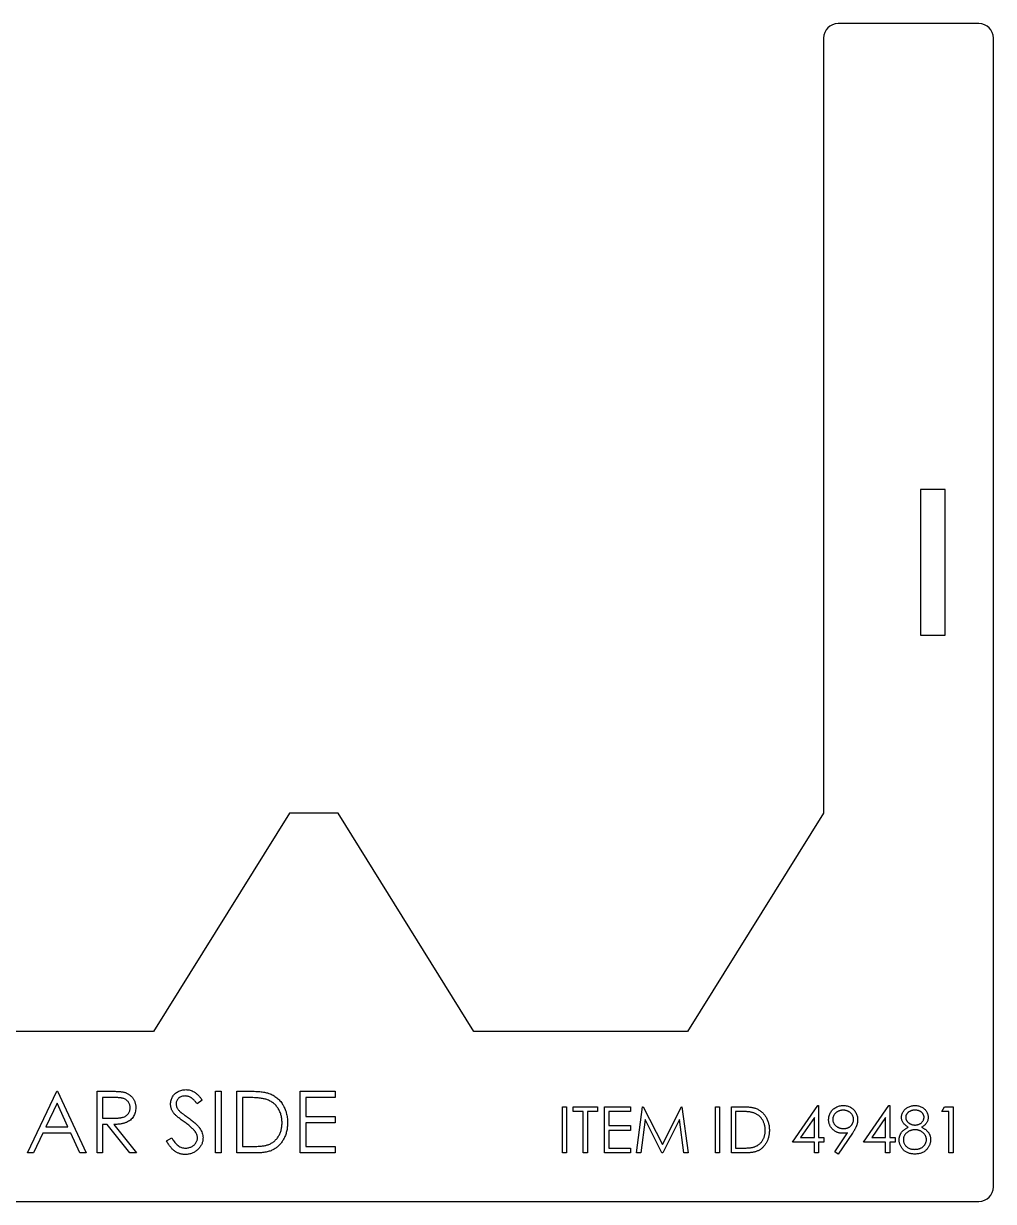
# Paper-space layout '_Front' of a CAD drawing. Header units: millimetres. Extents: x -195 to 195, y -132 to 111.
# Drawn here: x -4.8 to 195, y -131.6 to 111 of the extents above; entities that cross this region are included whole.
import ezdxf

# ---------------------------------------------------------------- set-up
doc = ezdxf.new("R2010")
doc.units = ezdxf.units.MM

psp = doc.layouts.new('_Front')

# ---------------------------------------------------------------- linework, layer by layer
at = {"color": 7, "linetype": 'Continuous', "lineweight": 25}
for p, q in [((192, 111), (163, 111)), ((160, 108), (160, -51.6)), ((195, -128.6), (195, 108)), ((179.95, 15), (179.95, -15)), ((185.05, 15), (179.95, 15)), ((185.05, -15), (185.05, 15)), ((179.95, -15), (185.05, -15)), ((50, -51.6), (22, -96.6)), ((60, -51.6), (50, -51.6)), ((88, -96.6), (60, -51.6)), ((160, -51.6), (132, -96.6)), ((22, -96.6), (-22, -96.6)), ((132, -96.6), (88, -96.6)), ((-3.97, -121.6), (2.06, -108.9)), ((2.06, -108.9), (2.22, -108.9)), ((2.22, -108.9), (8.08, -121.6)), ((10.36, -108.9), (12.9, -108.9)), ((10.36, -121.6), (10.36, -108.9)), ((34.78, -108.9), (35.92, -108.9)), ((34.78, -121.6), (34.78, -108.9)), ((35.92, -108.9), (35.92, -121.6)), ((39.18, -108.9), (41.74, -108.9)), ((39.18, -121.6), (39.18, -108.9)), ((52.2, -108.9), (59.37, -108.9)), ((52.2, -121.6), (52.2, -108.9)), ((59.37, -108.9), (59.37, -110.2)), ((2.12, -111.38), (-0.18, -116.23)), ((4.36, -116.23), (2.12, -111.38)), ((11.5, -110.2), (11.5, -114.44)), ((13.88, -110.2), (11.5, -110.2)), ((32.01, -110.72), (30.98, -111.51)), ((41.21, -110.2), (40.32, -110.2)), ((40.32, -110.2), (40.32, -120.3)), ((53.34, -110.2), (53.34, -114.11)), ((59.37, -110.2), (53.34, -110.2)), ((106.22, -112.08), (107.08, -112.08)), ((106.22, -121.6), (106.22, -112.08)), ((107.08, -112.08), (107.08, -121.6)), ((108.42, -112.08), (113.43, -112.08)), ((108.42, -113.05), (108.42, -112.08)), ((110.5, -113.05), (108.42, -113.05)), ((110.5, -121.6), (110.5, -113.05)), ((111.35, -113.05), (111.35, -121.6)), ((113.43, -113.05), (111.35, -113.05)), ((113.43, -112.08), (113.43, -113.05)), ((114.89, -112.08), (120.26, -112.08)), ((114.89, -121.6), (114.89, -112.08)), ((115.75, -113.05), (115.75, -115.98)), ((120.26, -113.05), (115.75, -113.05)), ((120.26, -112.08), (120.26, -113.05)), ((121.49, -121.6), (122.74, -112.08)), ((122.74, -112.08), (122.87, -112.08)), ((122.87, -112.08), (126.8, -119.89)), ((126.8, -119.89), (130.72, -112.08)), ((130.72, -112.08), (130.84, -112.08)), ((130.84, -112.08), (132.11, -121.6)), ((137.73, -112.08), (138.58, -112.08)), ((137.73, -121.6), (137.73, -112.08)), ((138.58, -112.08), (138.58, -121.6)), ((141.02, -112.08), (142.95, -112.08)), ((141.02, -121.6), (141.02, -112.08)), ((142.55, -113.05), (141.88, -113.05)), ((141.88, -113.05), (141.88, -120.62)), ((153.6, -119.4), (158.8, -111.83)), ((158.8, -111.83), (158.97, -111.83)), ((158.97, -111.83), (158.97, -118.42)), ((168.26, -119.4), (173.46, -111.83)), ((173.46, -111.83), (173.63, -111.83)), ((173.63, -111.83), (173.63, -118.42)), ((184.38, -113.05), (184.93, -112.08)), ((185.84, -113.05), (184.38, -113.05)), ((184.93, -112.08), (186.7, -112.08)), ((185.84, -121.6), (185.84, -113.05)), ((186.7, -112.08), (186.7, -121.6)), ((-0.18, -116.23), (4.36, -116.23)), ((11.5, -114.44), (13.82, -114.45)), ((11.5, -115.74), (11.5, -121.6)), ((12.42, -115.74), (11.5, -115.74)), ((17.09, -121.6), (12.42, -115.74)), ((13.83, -115.74), (18.5, -121.6)), ((53.34, -114.11), (59.37, -114.11)), ((53.34, -115.41), (53.34, -120.3)), ((59.37, -115.41), (53.34, -115.41)), ((59.37, -114.11), (59.37, -115.41)), ((115.75, -115.98), (120.26, -115.98)), ((120.26, -115.98), (120.26, -116.96)), ((123.26, -114.73), (122.35, -121.6)), ((126.71, -121.6), (123.26, -114.73)), ((130.34, -114.75), (126.9, -121.6)), ((131.25, -121.6), (130.34, -114.75)), ((158.12, -114.29), (155.28, -118.42)), ((158.12, -118.42), (158.12, -114.29)), ((172.77, -114.29), (169.93, -118.42)), ((172.77, -118.42), (172.77, -114.29)), ((-0.79, -117.53), (-2.73, -121.6)), ((4.96, -117.53), (-0.79, -117.53)), ((6.84, -121.6), (4.96, -117.53)), ((24.69, -119.15), (25.76, -118.51)), ((115.75, -116.96), (115.75, -120.62)), ((120.26, -116.96), (115.75, -116.96)), ((155.28, -118.42), (158.12, -118.42)), ((158.97, -118.42), (160.07, -118.42)), ((160.07, -118.42), (160.07, -119.4)), ((162.32, -121.37), (164.97, -117.5)), ((165.94, -117.55), (163, -121.84)), ((169.93, -118.42), (172.77, -118.42)), ((173.63, -118.42), (174.73, -118.42)), ((174.73, -118.42), (174.73, -119.4)), ((40.32, -120.3), (41.78, -120.3)), ((53.34, -120.3), (59.37, -120.3)), ((59.37, -120.3), (59.37, -121.6)), ((115.75, -120.62), (120.26, -120.62)), ((120.26, -120.62), (120.26, -121.6)), ((141.88, -120.62), (142.97, -120.62)), ((158.12, -119.4), (153.6, -119.4)), ((158.12, -121.6), (158.12, -119.4)), ((158.97, -119.4), (158.97, -121.6)), ((160.07, -119.4), (158.97, -119.4)), ((172.77, -119.4), (168.26, -119.4)), ((172.77, -121.6), (172.77, -119.4)), ((173.63, -119.4), (173.63, -121.6)), ((174.73, -119.4), (173.63, -119.4)), ((-2.73, -121.6), (-3.97, -121.6)), ((8.08, -121.6), (6.84, -121.6)), ((11.5, -121.6), (10.36, -121.6)), ((18.5, -121.6), (17.09, -121.6)), ((35.92, -121.6), (34.78, -121.6)), ((43.11, -121.6), (39.18, -121.6)), ((59.37, -121.6), (52.2, -121.6)), ((107.08, -121.6), (106.22, -121.6)), ((111.35, -121.6), (110.5, -121.6)), ((120.26, -121.6), (114.89, -121.6)), ((122.35, -121.6), (121.49, -121.6)), ((126.9, -121.6), (126.71, -121.6)), ((132.11, -121.6), (131.25, -121.6)), ((138.58, -121.6), (137.73, -121.6)), ((143.98, -121.6), (141.02, -121.6)), ((158.97, -121.6), (158.12, -121.6)), ((163, -121.84), (162.32, -121.37)), ((173.63, -121.6), (172.77, -121.6)), ((186.7, -121.6), (185.84, -121.6)), ((-192, -131.6), (192, -131.6))]:
    psp.add_line(p, q, dxfattribs=at)
for centre, start, end in [((163, 108), 90, 180), ((192, 108), 0, 90), ((192, -128.6), 270, 0)]:
    psp.add_arc(centre, 3, start, end, dxfattribs=at)
for points, knots in [([(12.9, -108.9), (13.07, -108.9), (13.4, -108.9), (13.86, -108.91), (14.29, -108.93), (14.67, -108.94), (15.01, -108.97), (15.3, -108.99), (15.56, -109.03), (15.71, -109.06), (15.78, -109.07)], [0, 0, 0, 0, 0.176258, 0.338434, 0.484822, 0.617158, 0.734698, 0.837385, 0.926372, 1, 1, 1, 1]), ([(15.78, -109.07), (15.87, -109.1), (16.05, -109.14), (16.32, -109.24), (16.57, -109.35), (16.81, -109.48), (17.03, -109.63), (17.25, -109.8), (17.45, -109.98), (17.63, -110.19), (17.8, -110.41), (17.94, -110.64), (18.06, -110.89), (18.16, -111.15), (18.24, -111.42), (18.3, -111.7), (18.33, -111.99), (18.34, -112.19), (18.34, -112.3)], [0, 0, 0, 0, 0.064217, 0.127064, 0.188745, 0.249132, 0.309453, 0.369827, 0.43065, 0.492352, 0.554072, 0.61569, 0.676798, 0.738439, 0.801317, 0.865185, 0.931641, 1, 1, 1, 1]), ([(25.5, -111.54), (25.51, -111.4), (25.52, -111.14), (25.59, -110.75), (25.72, -110.38), (25.89, -110.03), (26.12, -109.71), (26.38, -109.42), (26.69, -109.17), (27.04, -108.96), (27.41, -108.79), (27.8, -108.66), (28.21, -108.59), (28.49, -108.58), (28.63, -108.57)], [0, 0, 0, 0, 0.083785, 0.16578, 0.24628, 0.327461, 0.408797, 0.489715, 0.571376, 0.655523, 0.741019, 0.826547, 0.911989, 1, 1, 1, 1]), ([(28.63, -108.57), (28.78, -108.58), (29.08, -108.59), (29.52, -108.68), (29.94, -108.83), (30.28, -108.99), (30.54, -109.16), (30.74, -109.31), (30.95, -109.49), (31.16, -109.69), (31.37, -109.91), (31.58, -110.16), (31.8, -110.43), (31.94, -110.63), (32.01, -110.72)], [0, 0, 0, 0, 0.107233, 0.213252, 0.31883, 0.426794, 0.483646, 0.543604, 0.608308, 0.677127, 0.750686, 0.828713, 0.91219, 1, 1, 1, 1]), ([(41.74, -108.9), (41.97, -108.9), (42.4, -108.9), (43.02, -108.92), (43.6, -108.96), (44.12, -109.01), (44.6, -109.07), (45.04, -109.15), (45.42, -109.24), (45.66, -109.32), (45.77, -109.36)], [0, 0, 0, 0, 0.164289, 0.317406, 0.458844, 0.589367, 0.707831, 0.81577, 0.91288, 1, 1, 1, 1]), ([(17.2, -112.29), (17.19, -112.19), (17.18, -111.99), (17.11, -111.69), (16.99, -111.41), (16.83, -111.15), (16.64, -110.91), (16.41, -110.71), (16.15, -110.54), (15.91, -110.44), (15.7, -110.37), (15.51, -110.32), (15.3, -110.29), (15.06, -110.26), (14.8, -110.23), (14.52, -110.21), (14.21, -110.2), (13.99, -110.2), (13.88, -110.2)], [0, 0, 0, 0, 0.068814, 0.136365, 0.204019, 0.273064, 0.342913, 0.410965, 0.479169, 0.549308, 0.587652, 0.630647, 0.678879, 0.731934, 0.791111, 0.855283, 0.925086, 1, 1, 1, 1]), ([(26.21, -113.47), (26.15, -113.4), (26.04, -113.25), (25.9, -113.02), (25.77, -112.78), (25.68, -112.54), (25.6, -112.3), (25.54, -112.05), (25.51, -111.8), (25.5, -111.62), (25.5, -111.54)], [0, 0, 0, 0, 0.133507, 0.262559, 0.388264, 0.512667, 0.633722, 0.755394, 0.877553, 1, 1, 1, 1]), ([(28.5, -109.88), (28.37, -109.88), (28.12, -109.89), (27.76, -109.98), (27.44, -110.13), (27.16, -110.33), (26.93, -110.57), (26.76, -110.85), (26.66, -111.16), (26.65, -111.38), (26.64, -111.48)], [0, 0, 0, 0, 0.143073, 0.275903, 0.402371, 0.528414, 0.650356, 0.765895, 0.880774, 1, 1, 1, 1]), ([(26.64, -111.48), (26.64, -111.55), (26.65, -111.69), (26.69, -111.89), (26.74, -112.09), (26.82, -112.29), (26.93, -112.49), (27.08, -112.7), (27.26, -112.91), (27.4, -113.05), (27.48, -113.13)], [0, 0, 0, 0, 0.107285, 0.214746, 0.322939, 0.434116, 0.553412, 0.686073, 0.834256, 1, 1, 1, 1]), ([(30.98, -111.51), (30.92, -111.42), (30.8, -111.27), (30.62, -111.05), (30.45, -110.86), (30.28, -110.69), (30.12, -110.53), (29.97, -110.4), (29.82, -110.29), (29.64, -110.17), (29.41, -110.05), (29.12, -109.95), (28.81, -109.89), (28.61, -109.88), (28.5, -109.88)], [0, 0, 0, 0, 0.098469, 0.189629, 0.274184, 0.352183, 0.423199, 0.488551, 0.548473, 0.60144, 0.701198, 0.799592, 0.898545, 1, 1, 1, 1]), ([(45.11, -110.56), (45.01, -110.53), (44.78, -110.47), (44.41, -110.4), (44, -110.34), (43.53, -110.29), (43.02, -110.25), (42.46, -110.22), (41.85, -110.2), (41.43, -110.2), (41.21, -110.2)], [0, 0, 0, 0, 0.084319, 0.179285, 0.286583, 0.405111, 0.535593, 0.67819, 0.832976, 1, 1, 1, 1]), ([(48.46, -115.41), (48.46, -115.26), (48.45, -114.97), (48.41, -114.54), (48.34, -114.13), (48.24, -113.73), (48.12, -113.35), (47.96, -112.99), (47.79, -112.64), (47.58, -112.32), (47.35, -112.01), (47.09, -111.72), (46.82, -111.47), (46.52, -111.23), (46.2, -111.02), (45.86, -110.84), (45.5, -110.68), (45.24, -110.6), (45.11, -110.56)], [0, 0, 0, 0, 0.0701512, 0.1378126, 0.2032262, 0.2671741, 0.330024, 0.3917943, 0.4530844, 0.5143339, 0.575, 0.6348655, 0.6941163, 0.7534416, 0.8131258, 0.8740797, 0.936007, 1, 1, 1, 1]), ([(45.77, -109.36), (45.92, -109.41), (46.21, -109.52), (46.62, -109.73), (47.01, -109.97), (47.38, -110.23), (47.72, -110.54), (48.04, -110.86), (48.33, -111.22), (48.59, -111.6), (48.83, -112.01), (49.04, -112.44), (49.21, -112.89), (49.35, -113.35), (49.46, -113.84), (49.54, -114.35), (49.59, -114.87), (49.6, -115.23), (49.6, -115.41)], [0, 0, 0, 0, 0.061545, 0.121694, 0.181155, 0.239875, 0.298702, 0.357647, 0.417605, 0.478494, 0.540407, 0.602345, 0.665004, 0.728559, 0.793651, 0.860534, 0.929236, 1, 1, 1, 1]), ([(13.82, -114.45), (13.93, -114.45), (14.14, -114.45), (14.45, -114.44), (14.73, -114.42), (14.99, -114.4), (15.23, -114.37), (15.45, -114.32), (15.64, -114.28), (15.87, -114.2), (16.13, -114.09), (16.4, -113.92), (16.64, -113.71), (16.84, -113.46), (17, -113.2), (17.11, -112.91), (17.18, -112.61), (17.19, -112.4), (17.2, -112.29)], [0, 0, 0, 0, 0.071668, 0.138913, 0.201185, 0.259124, 0.312255, 0.360682, 0.405086, 0.445102, 0.518778, 0.589462, 0.658462, 0.727283, 0.796322, 0.863175, 0.930949, 1, 1, 1, 1]), ([(18.34, -112.3), (18.33, -112.47), (18.32, -112.8), (18.22, -113.27), (18.07, -113.72), (17.85, -114.14), (17.57, -114.51), (17.23, -114.84), (16.84, -115.11), (16.48, -115.3), (16.16, -115.42), (15.89, -115.51), (15.6, -115.58), (15.29, -115.64), (14.96, -115.68), (14.6, -115.71), (14.23, -115.73), (13.97, -115.74), (13.83, -115.74)], [0, 0, 0, 0, 0.07878, 0.153721, 0.226714, 0.299191, 0.37119, 0.443006, 0.516689, 0.593217, 0.633873, 0.676989, 0.7229, 0.771959, 0.824211, 0.879379, 0.937948, 1, 1, 1, 1]), ([(28.29, -115.2), (28.16, -115.1), (27.9, -114.92), (27.55, -114.65), (27.23, -114.41), (26.95, -114.18), (26.71, -113.97), (26.5, -113.79), (26.34, -113.63), (26.25, -113.52), (26.21, -113.47)], [0, 0, 0, 0, 0.181535, 0.347082, 0.495568, 0.628357, 0.74552, 0.845831, 0.930782, 1, 1, 1, 1]), ([(27.48, -113.13), (27.51, -113.15), (27.57, -113.21), (27.69, -113.31), (27.85, -113.42), (28.05, -113.57), (28.28, -113.74), (28.55, -113.94), (28.85, -114.16), (29.07, -114.31), (29.19, -114.39)], [0, 0, 0, 0, 0.052594, 0.124952, 0.218094, 0.333502, 0.468789, 0.624938, 0.801683, 1, 1, 1, 1]), ([(145.48, -113.32), (145.4, -113.3), (145.23, -113.25), (144.95, -113.2), (144.64, -113.15), (144.29, -113.12), (143.9, -113.09), (143.48, -113.07), (143.03, -113.05), (142.71, -113.05), (142.55, -113.05)], [0, 0, 0, 0, 0.084319, 0.179285, 0.286583, 0.405111, 0.535593, 0.67819, 0.832976, 1, 1, 1, 1]), ([(142.95, -112.08), (143.11, -112.08), (143.44, -112.08), (143.9, -112.09), (144.34, -112.12), (144.73, -112.16), (145.09, -112.2), (145.42, -112.26), (145.71, -112.33), (145.89, -112.39), (145.97, -112.42)], [0, 0, 0, 0, 0.164289, 0.317406, 0.458844, 0.589367, 0.707831, 0.81577, 0.91288, 1, 1, 1, 1]), ([(147.98, -116.96), (147.98, -116.84), (147.98, -116.63), (147.95, -116.3), (147.9, -116), (147.82, -115.7), (147.73, -115.41), (147.61, -115.14), (147.48, -114.88), (147.32, -114.64), (147.15, -114.4), (146.96, -114.19), (146.75, -114), (146.53, -113.82), (146.29, -113.67), (146.04, -113.53), (145.76, -113.41), (145.57, -113.35), (145.48, -113.32)], [0, 0, 0, 0, 0.070151, 0.137813, 0.203226, 0.267174, 0.330024, 0.391794, 0.453084, 0.514334, 0.575, 0.634865, 0.694116, 0.753442, 0.813126, 0.87408, 0.936007, 1, 1, 1, 1]), ([(145.97, -112.42), (146.08, -112.46), (146.3, -112.54), (146.61, -112.7), (146.9, -112.88), (147.18, -113.08), (147.43, -113.3), (147.67, -113.54), (147.88, -113.81), (148.08, -114.1), (148.26, -114.41), (148.42, -114.73), (148.55, -115.07), (148.65, -115.42), (148.74, -115.78), (148.8, -116.16), (148.83, -116.55), (148.84, -116.82), (148.84, -116.96)], [0, 0, 0, 0, 0.061545, 0.121694, 0.181155, 0.239875, 0.298702, 0.357647, 0.417605, 0.478494, 0.540407, 0.602345, 0.665004, 0.728559, 0.793651, 0.860534, 0.929236, 1, 1, 1, 1]), ([(161.05, -114.75), (161.06, -114.61), (161.06, -114.35), (161.14, -113.97), (161.26, -113.61), (161.43, -113.27), (161.65, -112.96), (161.91, -112.68), (162.21, -112.43), (162.54, -112.22), (162.91, -112.05), (163.29, -111.92), (163.68, -111.85), (163.95, -111.84), (164.08, -111.83)], [0, 0, 0, 0, 0.085249, 0.167327, 0.248175, 0.328829, 0.409908, 0.490584, 0.572993, 0.658265, 0.744222, 0.82906, 0.913938, 1, 1, 1, 1]), ([(164.04, -112.81), (163.97, -112.81), (163.82, -112.81), (163.61, -112.84), (163.41, -112.88), (163.22, -112.94), (163.03, -113.02), (162.86, -113.12), (162.69, -113.23), (162.53, -113.36), (162.38, -113.5), (162.26, -113.65), (162.15, -113.81), (162.06, -113.97), (161.99, -114.14), (161.94, -114.32), (161.91, -114.51), (161.91, -114.64), (161.91, -114.7)], [0, 0, 0, 0, 0.068712, 0.134812, 0.199538, 0.263335, 0.326747, 0.390328, 0.454126, 0.519203, 0.58351, 0.645497, 0.70529, 0.763488, 0.821856, 0.880004, 0.939108, 1, 1, 1, 1]), ([(166.18, -114.7), (166.18, -114.64), (166.17, -114.51), (166.15, -114.32), (166.09, -114.14), (166.03, -113.97), (165.94, -113.81), (165.83, -113.65), (165.7, -113.5), (165.56, -113.36), (165.4, -113.23), (165.23, -113.12), (165.05, -113.02), (164.86, -112.94), (164.67, -112.88), (164.47, -112.84), (164.26, -112.81), (164.11, -112.81), (164.04, -112.81)], [0, 0, 0, 0, 0.06076, 0.119735, 0.177757, 0.235999, 0.29407, 0.353733, 0.415973, 0.48014, 0.545076, 0.608735, 0.672178, 0.735453, 0.799112, 0.864284, 0.930837, 1, 1, 1, 1]), ([(164.08, -111.83), (164.21, -111.84), (164.48, -111.85), (164.86, -111.92), (165.23, -112.04), (165.58, -112.21), (165.9, -112.42), (166.19, -112.67), (166.44, -112.96), (166.65, -113.28), (166.82, -113.63), (166.94, -114), (167.02, -114.37), (167.03, -114.63), (167.03, -114.76)], [0, 0, 0, 0, 0.085532, 0.169003, 0.251943, 0.335682, 0.419409, 0.501265, 0.583703, 0.668, 0.751919, 0.834598, 0.916526, 1, 1, 1, 1]), ([(176.07, -114.27), (176.08, -114.17), (176.08, -113.97), (176.16, -113.67), (176.27, -113.37), (176.44, -113.08), (176.63, -112.8), (176.87, -112.55), (177.15, -112.34), (177.45, -112.16), (177.78, -112.01), (178.13, -111.91), (178.49, -111.84), (178.74, -111.83), (178.86, -111.83)], [0, 0, 0, 0, 0.074058, 0.14887, 0.226668, 0.307735, 0.391157, 0.473929, 0.557928, 0.644989, 0.733364, 0.821092, 0.909287, 1, 1, 1, 1]), ([(178.81, -112.81), (178.75, -112.81), (178.62, -112.81), (178.43, -112.83), (178.24, -112.87), (178.07, -112.91), (177.9, -112.98), (177.75, -113.05), (177.6, -113.14), (177.46, -113.24), (177.34, -113.36), (177.23, -113.47), (177.13, -113.6), (177.06, -113.72), (177, -113.86), (176.96, -114), (176.93, -114.14), (176.93, -114.24), (176.93, -114.29)], [0, 0, 0, 0, 0.075243, 0.147209, 0.216447, 0.284025, 0.350655, 0.415031, 0.47963, 0.544652, 0.608044, 0.667828, 0.725114, 0.780992, 0.835527, 0.889438, 0.944072, 1, 1, 1, 1]), ([(180.71, -114.27), (180.71, -114.22), (180.71, -114.13), (180.68, -114), (180.64, -113.87), (180.59, -113.74), (180.52, -113.62), (180.44, -113.5), (180.34, -113.38), (180.23, -113.26), (180.1, -113.16), (179.96, -113.06), (179.8, -112.98), (179.63, -112.92), (179.44, -112.87), (179.25, -112.83), (179.04, -112.81), (178.89, -112.81), (178.81, -112.81)], [0, 0, 0, 0, 0.050902, 0.101034, 0.151084, 0.203062, 0.256248, 0.310847, 0.368769, 0.430015, 0.49252, 0.556049, 0.621996, 0.690192, 0.761385, 0.836356, 0.915487, 1, 1, 1, 1]), ([(178.86, -111.83), (178.98, -111.83), (179.22, -111.84), (179.57, -111.91), (179.91, -112.02), (180.23, -112.16), (180.53, -112.34), (180.79, -112.56), (181.02, -112.81), (181.21, -113.08), (181.37, -113.37), (181.48, -113.68), (181.55, -113.99), (181.56, -114.2), (181.57, -114.3)], [0, 0, 0, 0, 0.08941, 0.176306, 0.262626, 0.349446, 0.435498, 0.518928, 0.601355, 0.684256, 0.765807, 0.844877, 0.92228, 1, 1, 1, 1]), ([(30.58, -117.22), (30.52, -117.15), (30.41, -117), (30.2, -116.77), (29.96, -116.54), (29.69, -116.29), (29.39, -116.03), (29.05, -115.76), (28.68, -115.48), (28.43, -115.3), (28.29, -115.2)], [0, 0, 0, 0, 0.090279, 0.18953, 0.299198, 0.418926, 0.548376, 0.688136, 0.839084, 1, 1, 1, 1]), ([(29.19, -114.39), (29.32, -114.49), (29.59, -114.68), (29.97, -114.98), (30.31, -115.26), (30.62, -115.54), (30.9, -115.81), (31.15, -116.07), (31.36, -116.32), (31.59, -116.64), (31.82, -117.03), (32.03, -117.52), (32.15, -118), (32.17, -118.33), (32.18, -118.49)], [0, 0, 0, 0, 0.096972, 0.187773, 0.272396, 0.351321, 0.424335, 0.491909, 0.554233, 0.611268, 0.716348, 0.81454, 0.908495, 1, 1, 1, 1]), ([(49.6, -115.41), (49.6, -115.57), (49.59, -115.88), (49.55, -116.33), (49.49, -116.77), (49.4, -117.2), (49.29, -117.62), (49.15, -118.01), (48.99, -118.4), (48.8, -118.77), (48.59, -119.12), (48.37, -119.45), (48.13, -119.75), (47.88, -120.03), (47.61, -120.29), (47.32, -120.52), (47.02, -120.73), (46.71, -120.92), (46.37, -121.08), (46, -121.22), (45.6, -121.34), (45.16, -121.43), (44.69, -121.51), (44.2, -121.56), (43.67, -121.6), (43.3, -121.6), (43.11, -121.6)], [0, 0, 0, 0, 0.046081, 0.090807, 0.134295, 0.177024, 0.218823, 0.260244, 0.30108, 0.341614, 0.381583, 0.42012, 0.458075, 0.494738, 0.531195, 0.566934, 0.602713, 0.638327, 0.674853, 0.713467, 0.754442, 0.797815, 0.843989, 0.893072, 0.944963, 1, 1, 1, 1]), ([(45.41, -119.97), (45.52, -119.93), (45.75, -119.85), (46.08, -119.71), (46.39, -119.53), (46.68, -119.34), (46.95, -119.12), (47.2, -118.88), (47.43, -118.61), (47.65, -118.32), (47.84, -118.02), (48, -117.69), (48.15, -117.35), (48.26, -117), (48.35, -116.62), (48.41, -116.23), (48.45, -115.82), (48.46, -115.55), (48.46, -115.41)], [0, 0, 0, 0, 0.062415, 0.123338, 0.183125, 0.241783, 0.300579, 0.35968, 0.418882, 0.479531, 0.540851, 0.602303, 0.664463, 0.727806, 0.792895, 0.859672, 0.928464, 1, 1, 1, 1]), ([(163.97, -117.57), (163.87, -117.57), (163.67, -117.56), (163.38, -117.52), (163.11, -117.46), (162.84, -117.37), (162.59, -117.26), (162.34, -117.11), (162.11, -116.95), (161.9, -116.76), (161.7, -116.55), (161.52, -116.33), (161.38, -116.09), (161.26, -115.85), (161.17, -115.59), (161.1, -115.32), (161.06, -115.04), (161.05, -114.85), (161.05, -114.75)], [0, 0, 0, 0, 0.066295, 0.130131, 0.192862, 0.25436, 0.31591, 0.377338, 0.440205, 0.504175, 0.568034, 0.630228, 0.690861, 0.751422, 0.811466, 0.87275, 0.935391, 1, 1, 1, 1]), ([(161.91, -114.7), (161.91, -114.76), (161.91, -114.89), (161.94, -115.08), (161.99, -115.26), (162.06, -115.43), (162.16, -115.59), (162.27, -115.75), (162.4, -115.9), (162.55, -116.04), (162.72, -116.17), (162.9, -116.28), (163.08, -116.38), (163.27, -116.46), (163.47, -116.52), (163.69, -116.56), (163.9, -116.59), (164.05, -116.59), (164.13, -116.59)], [0, 0, 0, 0, 0.0595396, 0.117423, 0.1744404, 0.2317339, 0.289722, 0.3492004, 0.4105155, 0.4750803, 0.5400945, 0.6044441, 0.6686967, 0.7321102, 0.7967393, 0.8629057, 0.9304616, 1, 1, 1, 1]), ([(164.13, -116.59), (164.2, -116.59), (164.35, -116.59), (164.57, -116.56), (164.77, -116.52), (164.96, -116.46), (165.14, -116.38), (165.32, -116.29), (165.47, -116.17), (165.62, -116.04), (165.75, -115.9), (165.86, -115.75), (165.96, -115.59), (166.04, -115.43), (166.1, -115.26), (166.15, -115.08), (166.17, -114.89), (166.18, -114.76), (166.18, -114.7)], [0, 0, 0, 0, 0.072713, 0.141547, 0.208363, 0.272462, 0.33539, 0.397711, 0.459383, 0.522098, 0.584315, 0.644392, 0.703345, 0.761509, 0.82003, 0.878517, 0.938265, 1, 1, 1, 1]), ([(167.03, -114.76), (167.03, -114.86), (167.02, -115.06), (166.98, -115.37), (166.9, -115.68), (166.81, -115.95), (166.73, -116.17), (166.65, -116.34), (166.56, -116.52), (166.46, -116.71), (166.35, -116.91), (166.22, -117.12), (166.08, -117.34), (165.99, -117.48), (165.94, -117.55)], [0, 0, 0, 0, 0.09832, 0.199417, 0.305603, 0.416162, 0.474582, 0.537006, 0.603857, 0.67409, 0.749417, 0.828253, 0.912054, 1, 1, 1, 1]), ([(175.58, -118.9), (175.58, -118.84), (175.59, -118.7), (175.61, -118.51), (175.64, -118.32), (175.69, -118.13), (175.75, -117.95), (175.83, -117.78), (175.92, -117.61), (176.02, -117.44), (176.14, -117.28), (176.28, -117.13), (176.44, -116.98), (176.61, -116.83), (176.8, -116.69), (177, -116.55), (177.22, -116.42), (177.38, -116.34), (177.46, -116.29)], [0, 0, 0, 0, 0.058854, 0.116315, 0.172675, 0.22878, 0.28458, 0.340257, 0.39663, 0.453507, 0.512318, 0.572648, 0.636022, 0.702363, 0.771483, 0.844184, 0.92007, 1, 1, 1, 1]), ([(177.46, -116.29), (177.35, -116.23), (177.14, -116.12), (176.85, -115.9), (176.61, -115.67), (176.41, -115.42), (176.26, -115.15), (176.15, -114.86), (176.08, -114.57), (176.07, -114.37), (176.07, -114.27)], [0, 0, 0, 0, 0.14586, 0.282426, 0.41085, 0.535029, 0.654701, 0.770133, 0.884556, 1, 1, 1, 1]), ([(176.93, -114.29), (176.93, -114.34), (176.93, -114.44), (176.96, -114.58), (177, -114.72), (177.07, -114.86), (177.15, -115), (177.25, -115.13), (177.37, -115.25), (177.5, -115.38), (177.65, -115.49), (177.8, -115.59), (177.96, -115.67), (178.13, -115.74), (178.3, -115.79), (178.48, -115.83), (178.66, -115.86), (178.79, -115.86), (178.85, -115.86)], [0, 0, 0, 0, 0.054564, 0.107826, 0.161924, 0.21751, 0.274498, 0.334815, 0.397555, 0.464755, 0.532901, 0.600097, 0.665354, 0.731084, 0.796883, 0.863292, 0.930831, 1, 1, 1, 1]), ([(178.85, -115.86), (178.93, -115.86), (179.09, -115.85), (179.33, -115.81), (179.56, -115.74), (179.78, -115.65), (179.99, -115.53), (180.17, -115.38), (180.33, -115.22), (180.47, -115.04), (180.57, -114.85), (180.65, -114.66), (180.7, -114.46), (180.71, -114.33), (180.71, -114.27)], [0, 0, 0, 0, 0.08969, 0.178494, 0.266838, 0.356558, 0.445334, 0.530806, 0.614076, 0.697707, 0.779142, 0.855354, 0.928557, 1, 1, 1, 1]), ([(181.57, -114.3), (181.56, -114.41), (181.55, -114.61), (181.49, -114.9), (181.38, -115.18), (181.23, -115.44), (181.04, -115.68), (180.8, -115.91), (180.53, -116.12), (180.32, -116.23), (180.21, -116.29)], [0, 0, 0, 0, 0.121904, 0.239413, 0.35541, 0.472091, 0.592859, 0.718703, 0.854892, 1, 1, 1, 1]), ([(180.21, -116.29), (180.29, -116.33), (180.44, -116.41), (180.66, -116.54), (180.86, -116.68), (181.04, -116.81), (181.21, -116.95), (181.36, -117.1), (181.5, -117.25), (181.61, -117.4), (181.72, -117.56), (181.81, -117.73), (181.89, -117.9), (181.95, -118.07), (182, -118.25), (182.03, -118.44), (182.05, -118.63), (182.05, -118.76), (182.05, -118.83)], [0, 0, 0, 0, 0.079525, 0.1551, 0.22722, 0.295911, 0.362056, 0.42552, 0.485813, 0.544495, 0.60146, 0.657841, 0.713974, 0.769468, 0.82613, 0.882885, 0.940701, 1, 1, 1, 1]), ([(25.76, -118.51), (25.86, -118.67), (26.05, -118.99), (26.37, -119.43), (26.7, -119.79), (27.05, -120.1), (27.4, -120.33), (27.77, -120.5), (28.16, -120.6), (28.42, -120.62), (28.55, -120.62)], [0, 0, 0, 0, 0.1590043, 0.3046461, 0.4385469, 0.5623223, 0.6774325, 0.7868974, 0.8936109, 1, 1, 1, 1]), ([(28.55, -120.62), (28.66, -120.62), (28.88, -120.61), (29.21, -120.55), (29.52, -120.46), (29.82, -120.33), (30.1, -120.18), (30.35, -119.99), (30.56, -119.77), (30.73, -119.54), (30.87, -119.28), (30.97, -119.02), (31.02, -118.75), (31.03, -118.56), (31.04, -118.47)], [0, 0, 0, 0, 0.091264, 0.18093, 0.270088, 0.360156, 0.448343, 0.532666, 0.613834, 0.693982, 0.772716, 0.849335, 0.923967, 1, 1, 1, 1]), ([(32.18, -118.49), (32.17, -118.6), (32.17, -118.83), (32.12, -119.16), (32.04, -119.48), (31.92, -119.79), (31.77, -120.09), (31.58, -120.37), (31.37, -120.65), (31.12, -120.91), (30.85, -121.14), (30.57, -121.35), (30.27, -121.53), (29.95, -121.67), (29.62, -121.79), (29.28, -121.87), (28.92, -121.92), (28.67, -121.92), (28.55, -121.93)], [0, 0, 0, 0, 0.061484, 0.121775, 0.18092, 0.240256, 0.300114, 0.361146, 0.423501, 0.488669, 0.553954, 0.617581, 0.680238, 0.742187, 0.804663, 0.868259, 0.93302, 1, 1, 1, 1]), ([(31.04, -118.47), (31.03, -118.37), (31.02, -118.15), (30.93, -117.83), (30.78, -117.52), (30.65, -117.32), (30.58, -117.22)], [0, 0, 0, 0, 0.234723, 0.477158, 0.728556, 1, 1, 1, 1]), ([(148.84, -116.96), (148.84, -117.08), (148.83, -117.31), (148.8, -117.65), (148.76, -117.98), (148.69, -118.3), (148.61, -118.61), (148.5, -118.91), (148.38, -119.2), (148.24, -119.48), (148.08, -119.74), (147.92, -119.98), (147.74, -120.21), (147.55, -120.42), (147.35, -120.61), (147.13, -120.79), (146.91, -120.95), (146.67, -121.09), (146.42, -121.21), (146.14, -121.32), (145.84, -121.4), (145.51, -121.47), (145.16, -121.53), (144.79, -121.57), (144.39, -121.6), (144.12, -121.6), (143.98, -121.6)], [0, 0, 0, 0, 0.046081, 0.090807, 0.134295, 0.177024, 0.218823, 0.260244, 0.30108, 0.341614, 0.381583, 0.42012, 0.458075, 0.494738, 0.531195, 0.566934, 0.602713, 0.638327, 0.674853, 0.713467, 0.754442, 0.797815, 0.843989, 0.893072, 0.944963, 1, 1, 1, 1]), ([(145.69, -120.38), (145.78, -120.35), (145.95, -120.29), (146.2, -120.18), (146.43, -120.05), (146.65, -119.9), (146.85, -119.74), (147.04, -119.56), (147.22, -119.36), (147.38, -119.14), (147.52, -118.91), (147.64, -118.67), (147.75, -118.42), (147.84, -118.15), (147.9, -117.87), (147.95, -117.57), (147.98, -117.27), (147.98, -117.06), (147.98, -116.96)], [0, 0, 0, 0, 0.0624145, 0.1233382, 0.1831245, 0.241783, 0.3005789, 0.3596801, 0.4188816, 0.4795307, 0.5408505, 0.6023034, 0.6644632, 0.7278057, 0.7928948, 0.8596723, 0.9284644, 1, 1, 1, 1]), ([(164.97, -117.5), (164.8, -117.52), (164.47, -117.56), (164.13, -117.57), (163.97, -117.57)], [0, 0, 0, 0, 0.507858, 1, 1, 1, 1]), ([(178.87, -116.84), (178.79, -116.84), (178.62, -116.84), (178.38, -116.87), (178.14, -116.92), (177.92, -116.99), (177.71, -117.08), (177.5, -117.19), (177.31, -117.32), (177.13, -117.46), (176.97, -117.62), (176.83, -117.79), (176.71, -117.96), (176.61, -118.14), (176.53, -118.33), (176.48, -118.53), (176.44, -118.73), (176.44, -118.86), (176.44, -118.93)], [0, 0, 0, 0, 0.071269, 0.139812, 0.206497, 0.271535, 0.336082, 0.400528, 0.464984, 0.53005, 0.594423, 0.655583, 0.714849, 0.772115, 0.828999, 0.885122, 0.942079, 1, 1, 1, 1]), ([(178.81, -120.87), (178.9, -120.87), (179.08, -120.86), (179.33, -120.83), (179.57, -120.79), (179.79, -120.72), (180.01, -120.64), (180.2, -120.53), (180.39, -120.41), (180.55, -120.26), (180.7, -120.11), (180.84, -119.95), (180.95, -119.78), (181.04, -119.6), (181.11, -119.42), (181.16, -119.24), (181.2, -119.04), (181.2, -118.91), (181.2, -118.84)], [0, 0, 0, 0, 0.076559, 0.149161, 0.218827, 0.285567, 0.350313, 0.414125, 0.477179, 0.540368, 0.602202, 0.662034, 0.719934, 0.775907, 0.831115, 0.886667, 0.942552, 1, 1, 1, 1]), ([(181.2, -118.84), (181.2, -118.78), (181.19, -118.65), (181.16, -118.46), (181.11, -118.28), (181.03, -118.1), (180.93, -117.93), (180.82, -117.76), (180.68, -117.6), (180.52, -117.44), (180.34, -117.3), (180.16, -117.18), (179.97, -117.07), (179.76, -116.99), (179.55, -116.92), (179.33, -116.87), (179.1, -116.84), (178.95, -116.84), (178.87, -116.84)], [0, 0, 0, 0, 0.0573394, 0.1130633, 0.1691814, 0.2257746, 0.2838263, 0.3434543, 0.405907, 0.4713923, 0.5380028, 0.6030636, 0.6676018, 0.7322254, 0.7970048, 0.863048, 0.930357, 1, 1, 1, 1]), ([(182.05, -118.83), (182.05, -118.92), (182.05, -119.1), (182.01, -119.37), (181.96, -119.63), (181.88, -119.88), (181.78, -120.12), (181.65, -120.36), (181.51, -120.59), (181.39, -120.73), (181.33, -120.8)], [0, 0, 0, 0, 0.128158, 0.253673, 0.377325, 0.499385, 0.622918, 0.745839, 0.871395, 1, 1, 1, 1]), ([(28.55, -121.93), (28.45, -121.92), (28.26, -121.92), (27.98, -121.89), (27.7, -121.84), (27.44, -121.77), (27.18, -121.68), (26.92, -121.57), (26.67, -121.44), (26.43, -121.29), (26.19, -121.11), (25.97, -120.91), (25.74, -120.69), (25.52, -120.43), (25.3, -120.15), (25.09, -119.84), (24.88, -119.51), (24.75, -119.27), (24.69, -119.15)], [0, 0, 0, 0, 0.057208, 0.113696, 0.169178, 0.224159, 0.27872, 0.333794, 0.389241, 0.445822, 0.503704, 0.564294, 0.627975, 0.695038, 0.765373, 0.839611, 0.917538, 1, 1, 1, 1]), ([(41.78, -120.3), (41.99, -120.3), (42.39, -120.29), (42.97, -120.28), (43.5, -120.25), (43.98, -120.22), (44.41, -120.17), (44.79, -120.12), (45.11, -120.06), (45.31, -120), (45.41, -119.97)], [0, 0, 0, 0, 0.171901, 0.330628, 0.475549, 0.606746, 0.725024, 0.829742, 0.921323, 1, 1, 1, 1]), ([(142.97, -120.62), (143.13, -120.62), (143.43, -120.62), (143.87, -120.61), (144.26, -120.59), (144.62, -120.57), (144.94, -120.53), (145.23, -120.49), (145.48, -120.44), (145.63, -120.4), (145.69, -120.38)], [0, 0, 0, 0, 0.1719007, 0.3306279, 0.4755488, 0.6067462, 0.7250238, 0.8297424, 0.9213228, 1, 1, 1, 1]), ([(178.81, -121.84), (178.68, -121.84), (178.43, -121.83), (178.07, -121.79), (177.73, -121.72), (177.41, -121.62), (177.12, -121.49), (176.86, -121.33), (176.61, -121.15), (176.4, -120.93), (176.21, -120.7), (176.04, -120.46), (175.9, -120.21), (175.78, -119.96), (175.69, -119.71), (175.63, -119.44), (175.59, -119.18), (175.59, -119), (175.58, -118.9)], [0, 0, 0, 0, 0.0785564, 0.1528628, 0.2235597, 0.2903749, 0.3554031, 0.4182912, 0.4803886, 0.5430726, 0.6049239, 0.6643983, 0.7219426, 0.7783749, 0.8338299, 0.8888612, 0.9440889, 1, 1, 1, 1]), ([(176.44, -118.93), (176.44, -119.02), (176.45, -119.19), (176.51, -119.44), (176.6, -119.68), (176.73, -119.91), (176.89, -120.13), (177.09, -120.32), (177.32, -120.49), (177.57, -120.63), (177.85, -120.74), (178.16, -120.81), (178.48, -120.86), (178.7, -120.86), (178.81, -120.87)], [0, 0, 0, 0, 0.074898, 0.148596, 0.224471, 0.302323, 0.381919, 0.461149, 0.542417, 0.626716, 0.714597, 0.804903, 0.900127, 1, 1, 1, 1]), ([(181.33, -120.8), (181.26, -120.88), (181.11, -121.05), (180.85, -121.26), (180.57, -121.44), (180.26, -121.59), (179.93, -121.7), (179.58, -121.79), (179.2, -121.83), (178.94, -121.84), (178.81, -121.84)], [0, 0, 0, 0, 0.1192835, 0.2370929, 0.354796, 0.4745763, 0.5974601, 0.7249262, 0.8588832, 1, 1, 1, 1])]:
    psp.add_open_spline(points, degree=3, knots=knots, dxfattribs=at)

doc.saveas('drawing.dxf')
